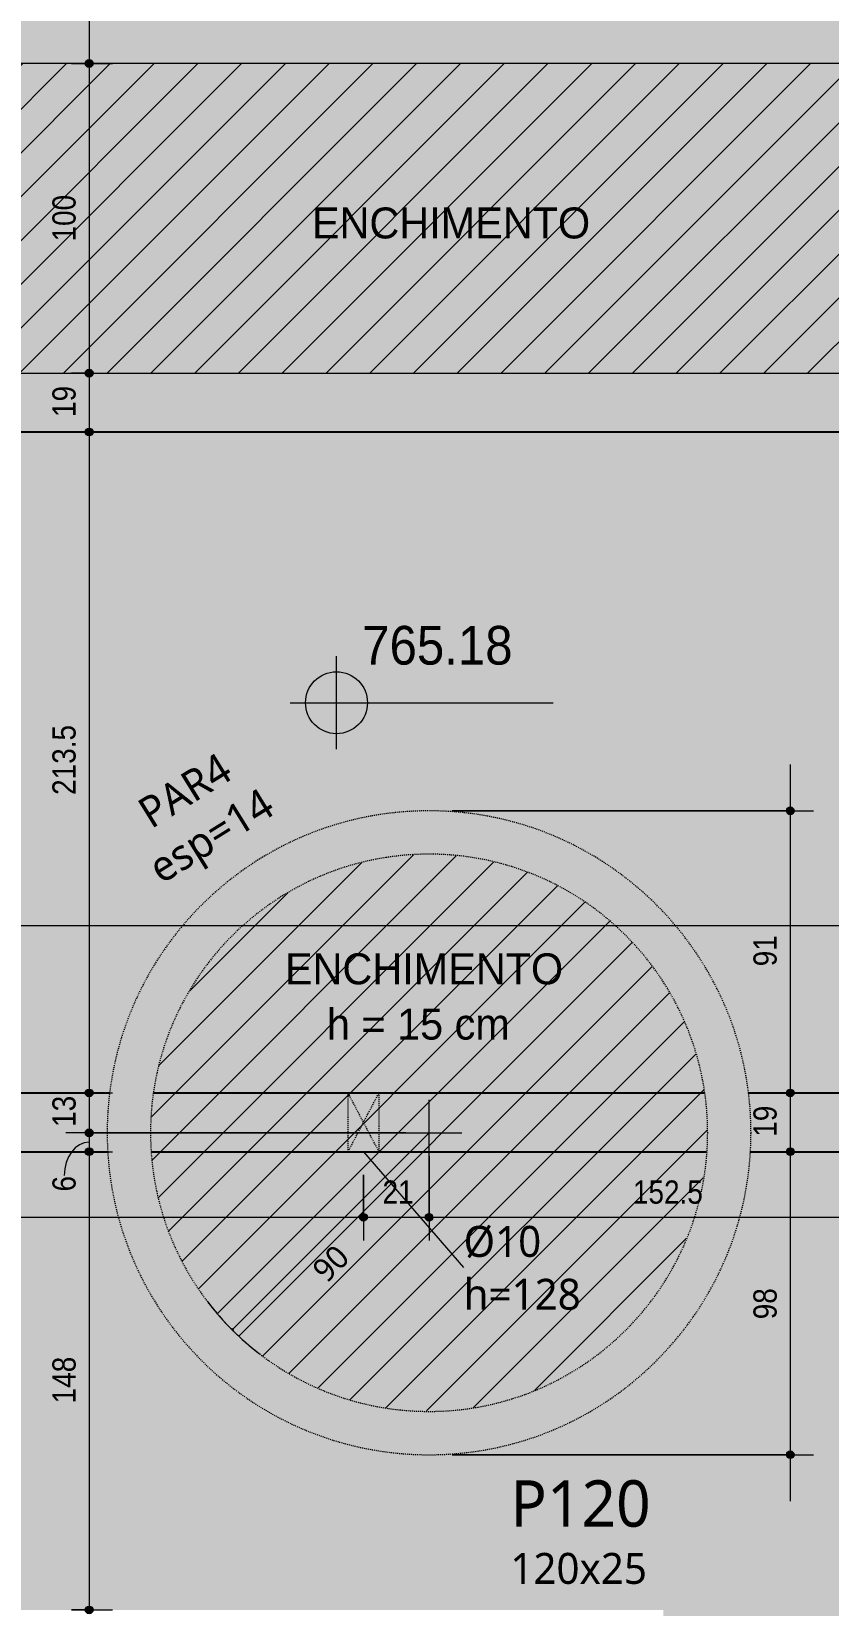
# Model space of a CAD drawing. Header units: centimetres. Extents: x -2136 to 34701, y -1430 to 84208.
# Drawn here: x 1507 to 1765, y 681 to 1190 of the extents above; entities that cross this region are included whole.
import ezdxf

# ---------------------------------------------------------------- set-up
doc = ezdxf.new("R2010")
doc.units = ezdxf.units.CM
for name, pattern in [('Aligning Line', [0.635, 0.3175, -0.3175]), ('Hidden 1_5', [0.22, 0.15, -0.07]), ('Traço', [0.635, 0.3175, -0.3175])]:
    doc.linetypes.add(name, pattern=pattern)
for name, color, linetype, lineweight in [('A-ANNO-DIMS', 7, 'Continuous', 9), ('A-ANNO-DIMS-50', 7, 'Continuous', 9), ('A-DETL', 7, 'Continuous', 18), ('A-DETL-GENF', 7, 'Continuous', 18), ('A-FLOR', 7, 'Continuous', 18), ('A-GENM', 7, 'Continuous', 18), ('A-GENM-HDLN', 7, 'Traço', 18), ('A-GENM-IDEN', 7, 'Continuous', 9), ('G-ANNO-DIMS', 7, 'Continuous', 9), ('G-ANNO-TEXT', 7, 'Continuous', 9), ('S-BEAM', 7, 'Continuous', 18), ('S-COLS-IDEN', 7, 'Continuous', 9)]:
    doc.layers.add(name, color=color, linetype=linetype, lineweight=lineweight)
doc.styles.add('Fira Sans', font='FiraSans-Regular.ttf', dxfattribs={"width": 0.95, "height": 12.5})
doc.styles.add('Fira Sans_1', font='FiraSans-Regular.ttf', dxfattribs={"height": 10})
doc.styles.add('Fira Sans_2', font='FiraSans-Regular.ttf', dxfattribs={"width": 0.9, "height": 7.5})
doc.styles.add('Gadugi', font='gadugi.ttf', dxfattribs={"height": 15})
doc.styles.add('Gadugi_1', font='gadugi.ttf', dxfattribs={"height": 10})
doc.styles.add('Gadugi_3', font='gadugi.ttf', dxfattribs={"height": 7.5})
doc.dimstyles.new('PED_GADUGI_1_5mm', dxfattribs={"dimscale": 30.48, "dimtxt": 7.778718, "dimasz": 0.016404, "dimexe": 0.393701, "dimexo": 0, "dimgap": 0.19685, "dimtad": 1, "dimjust": 3, "dimdec": 1, "dimrnd": 0.5, "dimdsep": 46, "dimtxsty": 'Gadugi_3', "dimblk1": 'OPEN30', "dimblk2": 'OPEN30', "dimsah": 1, "dimcen": 0.09, "dimazin": 0, "dimtfac": 1, "dimtdec": 4, "dimtix": 1, "dimtmove": 0, "dimatfit": 2, "dimfxl": 1, "dimtvp": 1, "dimtolj": 1, "dimtzin": 0, "dimarcsym": 2})
doc.dimstyles.new('PED_R80_1_5mm_ACIMA_As_ESQ__R00', dxfattribs={"dimscale": 30.48, "dimtxt": 10.229846, "dimasz": 0.328084, "dimexe": 0.246063, "dimexo": 0.246063, "dimgap": 0.049213, "dimtad": 1, "dimdec": 1, "dimrnd": 0.5, "dimdsep": 46, "dimtxsty": 'Fira Sans_2', "dimblk1": 'DOTSMALL', "dimblk2": 'DOTSMALL', "dimsah": 1, "dimcen": 0.09, "dimdle": 0.492126, "dimazin": 0, "dimtfac": 1, "dimtdec": 4, "dimtix": 1, "dimtmove": 0, "dimatfit": 3, "dimfxl": 1, "dimtvp": 1, "dimtolj": 1, "dimtzin": 0, "dimarcsym": 2})
doc.dimstyles.new('PED_R80_1_5mm_ACIMA_As_ESQ__R00_1', dxfattribs={"dimscale": 30.48, "dimtxt": 10.229846, "dimasz": 0.328084, "dimexe": 0.246063, "dimexo": 0.246063, "dimgap": 0.049213, "dimtad": 1, "dimdec": 1, "dimrnd": 0.5, "dimdsep": 46, "dimtxsty": 'Fira Sans_2', "dimblk1": 'DOTSMALL', "dimblk2": 'DOTSMALL', "dimsah": 1, "dimcen": 0.09, "dimdle": 0.492126, "dimazin": 0, "dimtfac": 1, "dimtdec": 4, "dimtix": 1, "dimtmove": 1, "dimatfit": 3, "dimfxl": 1, "dimtvp": 1, "dimtolj": 1, "dimtzin": 0, "dimarcsym": 2})
doc.dimstyles.new('PED_R80_1_5mm_ACIMA_As_ESQ__R00_2', dxfattribs={"dimscale": 30.48, "dimtxt": 10.229846, "dimasz": 0.328084, "dimexe": 0.246063, "dimexo": 0.246063, "dimgap": 0.049213, "dimtad": 1, "dimdec": 1, "dimrnd": 0.5, "dimdsep": 46, "dimtxsty": 'Fira Sans_2', "dimblk1": 'DOTSMALL', "dimblk2": 'DOTSMALL', "dimsah": 1, "dimcen": 0.09, "dimdle": 0.492126, "dimazin": 0, "dimtfac": 1, "dimtdec": 4, "dimtix": 1, "dimtmove": 2, "dimatfit": 3, "dimfxl": 1, "dimtvp": 1, "dimtolj": 1, "dimtzin": 0, "dimarcsym": 2})
doc.dimstyles.new('PED_R80_1_5mm_ACIMA_As_ESQ__R00_3', dxfattribs={"dimscale": 30.48, "dimtxt": 10.229846, "dimasz": 0.328084, "dimexe": 0.246063, "dimexo": 0.246063, "dimgap": 0.049213, "dimtad": 1, "dimdec": 1, "dimrnd": 0.5, "dimdsep": 46, "dimtxsty": 'Fira Sans_2', "dimblk1": 'DOTSMALL', "dimblk2": 'DOTSMALL', "dimsah": 1, "dimcen": 0.09, "dimdle": 0.492126, "dimazin": 0, "dimtfac": 1, "dimtdec": 4, "dimtix": 1, "dimtmove": 0, "dimatfit": 3, "dimfxl": 1, "dimtvp": 1, "dimtolj": 1, "dimtzin": 0, "dimarcsym": 2})
doc.dimstyles.new('PED_R80_1_5mm_ACIMA_As_ESQ__R00_4', dxfattribs={"dimscale": 30.48, "dimtxt": 10.229846, "dimasz": 0.328084, "dimexe": 0.246063, "dimexo": 0.246063, "dimgap": 0.049213, "dimtad": 1, "dimdec": 1, "dimrnd": 0.5, "dimdsep": 46, "dimtxsty": 'Fira Sans_2', "dimblk1": 'DOTSMALL', "dimblk2": 'DOTSMALL', "dimsah": 1, "dimcen": 0.09, "dimdle": 0.492126, "dimazin": 0, "dimtfac": 1, "dimtdec": 4, "dimtix": 1, "dimtmove": 0, "dimatfit": 3, "dimfxl": 1, "dimtvp": 1, "dimtolj": 1, "dimtzin": 0, "dimarcsym": 2})
pattern_1 = [(45, (0, 0), (-7.07107, 7.07107), [])]

# ---------------------------------------------------------------- blocks, each defined once
blk = doc.blocks.new('PED_FURO_CIRCULAR_R04_2020 _INSTÂNCIA_ - FURO CIRC-3731945-PL K 100 - FORMA DO 5º PAVIMENTO')
at = {"layer": 'A-GENM-HDLN'}
for p, q in [((5, -9.5), (-5, 9.5)), ((-5, -9.5), (5, 9.5)), ((-5, -9.5), (-5, 9.5)), ((5, 9.5), (5, -9.5))]:
    blk.add_line(p, q, dxfattribs=at)
blk = doc.blocks.new('Elevações de ponto - M_Cota de elevação - Alvo preenchido-10609-PL K 100 - FORMA DO 5º PAVIMENTO')
at = {"layer": 'G-ANNO-DIMS'}
h = blk.add_hatch(color=256, dxfattribs=at)
edge = h.paths.add_edge_path(flags=0)
edge.add_line((0, 0), (-0.2, 0))
edge.add_arc((0, 0), 0.2, 90, 180, ccw=False)
edge.add_line((0, 0.2), (0, 0))
h = blk.add_hatch(color=256, dxfattribs=at)
edge = h.paths.add_edge_path(flags=0)
edge.add_line((0, 0), (0.2, 0))
edge.add_arc((0, 0), 0.2, 270, 360, ccw=False)
edge.add_line((0, -0.2), (0, 0))
for p, q in [((0, -0.3), (0, 0.3)), ((-0.3, 0), (1.4, 0))]:
    blk.add_line(p, q, dxfattribs=at)
blk.add_circle((0, 0), 0.2, dxfattribs=at)
blk = doc.blocks.new('DIMBLOCK151-PL K 100 - FORMA DO 5º PAVIMENTO')
at = {"layer": 'A-ANNO-DIMS-50', "true_color": 0x000032}
h = blk.add_hatch(color=178, dxfattribs=at)
edge = h.paths.add_edge_path(flags=0)
edge.add_arc((1526, 1312.75), 1.25, 0, 360)
h = blk.add_hatch(color=178, dxfattribs=at)
edge = h.paths.add_edge_path(flags=0)
edge.add_arc((1526, 1179.25), 1.25, 0, 360)
at = {"layer": 'A-ANNO-DIMS-50', "color": 178, "true_color": 0x000032}
for p, q in [((1260, 1312.75), (1533.5, 1312.75)), ((1526, 1312.75), (1260, 1312.75)), ((1526, 1312.75), (1526, 1179.25)), ((1520.27, 1179.25), (1533.5, 1179.25)), ((1526, 1179.25), (1520.27, 1179.25))]:
    blk.add_line(p, q, dxfattribs=at)
for centre in [(1526, 1312.75), (1526, 1179.25)]:
    blk.add_circle(centre, 1.25, dxfattribs=at)
at = {"layer": 'A-ANNO-DIMS-50', "color": 0, "insert": (1514.12, 1235.44), "char_height": 7.5, "width": 25.3385, "attachment_point": 1, "rotation": 90, "line_spacing_factor": 1.049215, "style": 'Fira Sans_2'}
blk.add_mtext('133.5', dxfattribs=at)
blk = doc.blocks.new('_DotSmall')
at = {"color": 0, "linetype": 'ByBlock', "const_width": 0.5}
blk.add_lwpolyline([(-0.0625, 0, 1), (0.0625, 0, 1)], format="xyb", close=True, dxfattribs=at)
blk = doc.blocks.new('DIMBLOCK152-PL K 100 - FORMA DO 5º PAVIMENTO')
at = {"layer": 'A-ANNO-DIMS-50', "true_color": 0x000032}
h = blk.add_hatch(color=178, dxfattribs=at)
edge = h.paths.add_edge_path(flags=0)
edge.add_arc((1526, 1179.25), 1.25, 0, 360)
h = blk.add_hatch(color=178, dxfattribs=at)
edge = h.paths.add_edge_path(flags=0)
edge.add_arc((1526, 1079.25), 1.25, 0, 360)
at = {"layer": 'A-ANNO-DIMS-50', "color": 178, "true_color": 0x000032}
for p, q in [((1520.27, 1179.25), (1533.5, 1179.25)), ((1526, 1179.25), (1520.27, 1179.25)), ((1526, 1179.25), (1526, 1079.25)), ((1520.27, 1079.25), (1533.5, 1079.25)), ((1526, 1079.25), (1520.27, 1079.25))]:
    blk.add_line(p, q, dxfattribs=at)
for centre in [(1526, 1179.25), (1526, 1079.25)]:
    blk.add_circle(centre, 1.25, dxfattribs=at)
at = {"layer": 'A-ANNO-DIMS-50', "color": 0, "insert": (1514.12, 1121.77), "char_height": 7.5, "width": 17.9416, "attachment_point": 1, "rotation": 90, "line_spacing_factor": 1.049215, "style": 'Fira Sans_2'}
blk.add_mtext('100', dxfattribs=at)
blk = doc.blocks.new('DIMBLOCK153-PL K 100 - FORMA DO 5º PAVIMENTO')
at = {"layer": 'A-ANNO-DIMS-50', "true_color": 0x000032}
h = blk.add_hatch(color=178, dxfattribs=at)
edge = h.paths.add_edge_path(flags=0)
edge.add_arc((1526, 1079.25), 1.25, 0, 360)
h = blk.add_hatch(color=178, dxfattribs=at)
edge = h.paths.add_edge_path(flags=0)
edge.add_arc((1526, 1060.25), 1.25, 0, 360)
at = {"layer": 'A-ANNO-DIMS-50', "color": 178, "true_color": 0x000032}
for p, q in [((1520.27, 1079.25), (1533.5, 1079.25)), ((1526, 1079.25), (1520.27, 1079.25)), ((1526, 1079.25), (1526, 1060.25)), ((1520.27, 1060.25), (1533.5, 1060.25)), ((1526, 1060.25), (1520.27, 1060.25))]:
    blk.add_line(p, q, dxfattribs=at)
for centre in [(1526, 1079.25), (1526, 1060.25)]:
    blk.add_circle(centre, 1.25, dxfattribs=at)
at = {"layer": 'A-ANNO-DIMS-50', "color": 0, "insert": (1514.12, 1065.09), "char_height": 7.5, "width": 11.1741, "attachment_point": 1, "rotation": 90, "line_spacing_factor": 1.049215, "style": 'Fira Sans_2'}
blk.add_mtext('19', dxfattribs=at)
blk = doc.blocks.new('DIMBLOCK154-PL K 100 - FORMA DO 5º PAVIMENTO')
at = {"layer": 'A-ANNO-DIMS-50', "true_color": 0x000032}
h = blk.add_hatch(color=178, dxfattribs=at)
edge = h.paths.add_edge_path(flags=0)
edge.add_arc((1526, 1060.25), 1.25, 0, 360)
h = blk.add_hatch(color=178, dxfattribs=at)
edge = h.paths.add_edge_path(flags=0)
edge.add_arc((1526, 846.75), 1.25, 0, 360)
at = {"layer": 'A-ANNO-DIMS-50', "color": 178, "true_color": 0x000032}
for p, q in [((1520.27, 1060.25), (1533.5, 1060.25)), ((1526, 1060.25), (1520.27, 1060.25)), ((1526, 1060.25), (1526, 846.75)), ((1520.27, 846.75), (1533.5, 846.75)), ((1526, 846.75), (1520.27, 846.75))]:
    blk.add_line(p, q, dxfattribs=at)
for centre in [(1526, 1060.25), (1526, 846.75)]:
    blk.add_circle(centre, 1.25, dxfattribs=at)
at = {"layer": 'A-ANNO-DIMS-50', "color": 0, "insert": (1514.12, 943.01), "char_height": 7.5, "width": 25.1812, "attachment_point": 1, "rotation": 90, "line_spacing_factor": 1.049215, "style": 'Fira Sans_2'}
blk.add_mtext('213.5', dxfattribs=at)
blk = doc.blocks.new('DIMBLOCK155-PL K 100 - FORMA DO 5º PAVIMENTO')
at = {"layer": 'A-ANNO-DIMS-50', "true_color": 0x000032}
h = blk.add_hatch(color=178, dxfattribs=at)
edge = h.paths.add_edge_path(flags=0)
edge.add_arc((1526, 846.75), 1.25, 0, 360)
h = blk.add_hatch(color=178, dxfattribs=at)
edge = h.paths.add_edge_path(flags=0)
edge.add_arc((1526, 833.87), 1.25, 0, 360)
at = {"layer": 'A-ANNO-DIMS-50', "color": 178, "true_color": 0x000032}
for p, q in [((1520.27, 846.75), (1533.5, 846.75)), ((1526, 846.75), (1520.27, 846.75)), ((1526, 846.75), (1526, 833.87)), ((1628.31, 833.87), (1518.5, 833.87)), ((1526, 833.87), (1628.31, 833.87))]:
    blk.add_line(p, q, dxfattribs=at)
for centre in [(1526, 846.75), (1526, 833.87)]:
    blk.add_circle(centre, 1.25, dxfattribs=at)
at = {"layer": 'A-ANNO-DIMS-50', "color": 0, "insert": (1514.12, 835.78), "char_height": 7.5, "width": 10.8594, "attachment_point": 1, "rotation": 90, "line_spacing_factor": 1.049215, "style": 'Fira Sans_2'}
blk.add_mtext('13', dxfattribs=at)
blk = doc.blocks.new('DIMBLOCK156-PL K 100 - FORMA DO 5º PAVIMENTO')
at = {"layer": 'A-ANNO-DIMS-50', "true_color": 0x000032}
h = blk.add_hatch(color=178, dxfattribs=at)
edge = h.paths.add_edge_path(flags=0)
edge.add_arc((1526, 833.87), 1.25, 0, 360)
h = blk.add_hatch(color=178, dxfattribs=at)
edge = h.paths.add_edge_path(flags=0)
edge.add_arc((1526, 827.75), 1.25, 0, 360)
at = {"layer": 'A-ANNO-DIMS-50', "color": 178, "true_color": 0x000032}
for p, q in [((1628.31, 833.87), (1518.5, 833.87)), ((1526, 833.87), (1526, 827.75)), ((1526, 833.87), (1628.31, 833.87)), ((1520.27, 827.75), (1533.5, 827.75)), ((1526, 827.75), (1520.27, 827.75))]:
    blk.add_line(p, q, dxfattribs=at)
for centre in [(1526, 833.87), (1526, 827.75)]:
    blk.add_circle(centre, 1.25, dxfattribs=at)
blk.add_ellipse((1526, 820.02), major_axis=(0, 10.79), ratio=0.747007, start_param=0, end_param=1.570796, dxfattribs=at)
at = {"layer": 'A-ANNO-DIMS-50', "color": 0, "insert": (1514.12, 814.91), "char_height": 7.5, "width": 6.1379, "attachment_point": 1, "rotation": 90, "line_spacing_factor": 1.049215, "style": 'Fira Sans_2'}
blk.add_mtext('6', dxfattribs=at)
blk = doc.blocks.new('DIMBLOCK157-PL K 100 - FORMA DO 5º PAVIMENTO')
at = {"layer": 'A-ANNO-DIMS-50', "true_color": 0x000032}
h = blk.add_hatch(color=178, dxfattribs=at)
edge = h.paths.add_edge_path(flags=0)
edge.add_arc((1526, 827.75), 1.25, 0, 360)
h = blk.add_hatch(color=178, dxfattribs=at)
edge = h.paths.add_edge_path(flags=0)
edge.add_arc((1526, 679.75), 1.25, 0, 360)
at = {"layer": 'A-ANNO-DIMS-50', "color": 178, "true_color": 0x000032}
for p, q in [((1520.27, 827.75), (1533.5, 827.75)), ((1526, 827.75), (1520.27, 827.75)), ((1526, 827.75), (1526, 679.75)), ((1520.27, 679.75), (1533.5, 679.75)), ((1526, 679.75), (1520.27, 679.75))]:
    blk.add_line(p, q, dxfattribs=at)
for centre in [(1526, 827.75), (1526, 679.75)]:
    blk.add_circle(centre, 1.25, dxfattribs=at)
at = {"layer": 'A-ANNO-DIMS-50', "color": 0, "insert": (1514.12, 746.47), "char_height": 7.5, "width": 17.4694, "attachment_point": 1, "rotation": 90, "line_spacing_factor": 1.049215, "style": 'Fira Sans_2'}
blk.add_mtext('148', dxfattribs=at)
blk = doc.blocks.new('DIMBLOCK437-PL K 100 - FORMA DO 5º PAVIMENTO')
at = {"layer": 'A-ANNO-DIMS-50', "true_color": 0x000032}
h = blk.add_hatch(color=178, dxfattribs=at)
edge = h.paths.add_edge_path(flags=0)
edge.add_arc((1252.5, 900.83), 1.25, 0, 360)
h = blk.add_hatch(color=178, dxfattribs=at)
edge = h.paths.add_edge_path(flags=0)
edge.add_arc((1788.5, 900.83), 1.25, 0, 360)
at = {"layer": 'A-ANNO-DIMS-50', "color": 178, "true_color": 0x000032}
for p, q in [((1252.5, 895.1), (1252.5, 908.33)), ((1788.5, 835.25), (1788.5, 908.33)), ((1252.5, 900.83), (1788.5, 900.83)), ((1252.5, 900.83), (1252.5, 895.1)), ((1788.5, 900.83), (1788.5, 835.25))]:
    blk.add_line(p, q, dxfattribs=at)
for centre in [(1252.5, 900.83), (1788.5, 900.83)]:
    blk.add_circle(centre, 1.25, dxfattribs=at)
at = {"layer": 'A-ANNO-DIMS-50', "color": 0, "insert": (1478.9, 912.72), "char_height": 7.5, "width": 17.7842, "attachment_point": 1, "line_spacing_factor": 1.049215, "style": 'Fira Sans_2'}
blk.add_mtext('536', dxfattribs=at)
blk = doc.blocks.new('DIMBLOCK473-PL K 100 - FORMA DO 5º PAVIMENTO')
at = {"layer": 'A-ANNO-DIMS-50', "true_color": 0x000032}
h = blk.add_hatch(color=178, dxfattribs=at)
edge = h.paths.add_edge_path(flags=0)
edge.add_arc((1252.5, 806.59), 1.25, 0, 360)
h = blk.add_hatch(color=178, dxfattribs=at)
edge = h.paths.add_edge_path(flags=0)
edge.add_arc((1614.62, 806.59), 1.25, 0, 360)
at = {"layer": 'A-ANNO-DIMS-50', "color": 178, "true_color": 0x000032}
for p, q in [((1252.5, 820.25), (1252.5, 799.09)), ((1252.5, 806.59), (1252.5, 820.25)), ((1614.62, 820.25), (1614.62, 799.09)), ((1614.62, 806.59), (1614.62, 820.25)), ((1252.5, 806.59), (1614.62, 806.59))]:
    blk.add_line(p, q, dxfattribs=at)
for centre in [(1252.5, 806.59), (1614.62, 806.59)]:
    blk.add_circle(centre, 1.25, dxfattribs=at)
at = {"layer": 'A-ANNO-DIMS-50', "color": 0, "insert": (1426.21, 818.47), "char_height": 7.5, "width": 17.6268, "attachment_point": 1, "line_spacing_factor": 1.049215, "style": 'Fira Sans_2'}
blk.add_mtext('362', dxfattribs=at)
blk = doc.blocks.new('DIMBLOCK474-PL K 100 - FORMA DO 5º PAVIMENTO')
at = {"layer": 'A-ANNO-DIMS-50', "true_color": 0x000032}
h = blk.add_hatch(color=178, dxfattribs=at)
edge = h.paths.add_edge_path(flags=0)
edge.add_arc((1614.62, 806.59), 1.25, 0, 360)
h = blk.add_hatch(color=178, dxfattribs=at)
edge = h.paths.add_edge_path(flags=0)
edge.add_arc((1635.81, 806.59), 1.25, 0, 360)
at = {"layer": 'A-ANNO-DIMS-50', "color": 178, "true_color": 0x000032}
for p, q in [((1635.81, 826.37), (1635.81, 799.09)), ((1635.81, 806.59), (1635.81, 826.37)), ((1614.62, 820.25), (1614.62, 799.09)), ((1614.62, 806.59), (1614.62, 820.25)), ((1614.62, 806.59), (1635.81, 806.59))]:
    blk.add_line(p, q, dxfattribs=at)
for centre in [(1614.62, 806.59), (1635.81, 806.59)]:
    blk.add_circle(centre, 1.25, dxfattribs=at)
at = {"layer": 'A-ANNO-DIMS-50', "color": 0, "insert": (1620.76, 818.47), "char_height": 7.5, "width": 10.702, "attachment_point": 1, "line_spacing_factor": 1.049215, "style": 'Fira Sans_2'}
blk.add_mtext('21', dxfattribs=at)
blk = doc.blocks.new('DIMBLOCK475-PL K 100 - FORMA DO 5º PAVIMENTO')
at = {"layer": 'A-ANNO-DIMS-50', "true_color": 0x000032}
h = blk.add_hatch(color=178, dxfattribs=at)
edge = h.paths.add_edge_path(flags=0)
edge.add_arc((1635.81, 806.59), 1.25, 0, 360)
h = blk.add_hatch(color=178, dxfattribs=at)
edge = h.paths.add_edge_path(flags=0)
edge.add_arc((1788.5, 806.59), 1.25, 0, 360)
at = {"layer": 'A-ANNO-DIMS-50', "color": 178, "true_color": 0x000032}
for p, q in [((1635.81, 826.37), (1635.81, 799.09)), ((1635.81, 806.59), (1635.81, 826.37)), ((1788.5, 800.86), (1788.5, 814.09)), ((1635.81, 806.59), (1788.5, 806.59)), ((1788.5, 806.59), (1788.5, 800.86))]:
    blk.add_line(p, q, dxfattribs=at)
for centre in [(1635.81, 806.59), (1788.5, 806.59)]:
    blk.add_circle(centre, 1.25, dxfattribs=at)
at = {"layer": 'A-ANNO-DIMS-50', "color": 0, "insert": (1701.66, 818.47), "char_height": 7.5, "width": 25.1812, "attachment_point": 1, "line_spacing_factor": 1.049215, "style": 'Fira Sans_2'}
blk.add_mtext('152.5', dxfattribs=at)
blk = doc.blocks.new('DIMBLOCK593-PL K 100 - FORMA DO 5º PAVIMENTO')
at = {"layer": 'A-ANNO-DIMS-50', "true_color": 0x000032}
h = blk.add_hatch(color=178, dxfattribs=at)
edge = h.paths.add_edge_path(flags=0)
edge.add_arc((1752.48, 937.87), 1.25, 0, 360)
h = blk.add_hatch(color=178, dxfattribs=at)
edge = h.paths.add_edge_path(flags=0)
edge.add_arc((1752.48, 846.75), 1.25, 0, 360)
at = {"layer": 'A-ANNO-DIMS-50', "color": 178, "true_color": 0x000032}
for p, q in [((1752.48, 952.87), (1752.48, 846.75)), ((1643.31, 937.87), (1759.98, 937.87)), ((1752.48, 937.87), (1643.31, 937.87)), ((1746.75, 846.75), (1759.98, 846.75)), ((1752.48, 846.75), (1746.75, 846.75))]:
    blk.add_line(p, q, dxfattribs=at)
for centre in [(1752.48, 937.87), (1752.48, 846.75)]:
    blk.add_circle(centre, 1.25, dxfattribs=at)
at = {"layer": 'A-ANNO-DIMS-50', "color": 0, "insert": (1740.59, 887.65), "char_height": 7.5, "width": 11.1741, "attachment_point": 1, "rotation": 90, "line_spacing_factor": 1.049215, "style": 'Fira Sans_2'}
blk.add_mtext('91', dxfattribs=at)
blk = doc.blocks.new('DIMBLOCK594-PL K 100 - FORMA DO 5º PAVIMENTO')
at = {"layer": 'A-ANNO-DIMS-50', "true_color": 0x000032}
h = blk.add_hatch(color=178, dxfattribs=at)
edge = h.paths.add_edge_path(flags=0)
edge.add_arc((1752.48, 846.75), 1.25, 0, 360)
h = blk.add_hatch(color=178, dxfattribs=at)
edge = h.paths.add_edge_path(flags=0)
edge.add_arc((1752.48, 827.75), 1.25, 0, 360)
at = {"layer": 'A-ANNO-DIMS-50', "color": 178, "true_color": 0x000032}
for p, q in [((1746.75, 846.75), (1759.98, 846.75)), ((1752.48, 846.75), (1746.75, 846.75)), ((1752.48, 846.75), (1752.48, 827.75)), ((1746.75, 827.75), (1759.98, 827.75)), ((1752.48, 827.75), (1746.75, 827.75))]:
    blk.add_line(p, q, dxfattribs=at)
for centre in [(1752.48, 846.75), (1752.48, 827.75)]:
    blk.add_circle(centre, 1.25, dxfattribs=at)
at = {"layer": 'A-ANNO-DIMS-50', "color": 0, "insert": (1740.59, 832.59), "char_height": 7.5, "width": 11.1741, "attachment_point": 1, "rotation": 90, "line_spacing_factor": 1.049215, "style": 'Fira Sans_2'}
blk.add_mtext('19', dxfattribs=at)
blk = doc.blocks.new('DIMBLOCK595-PL K 100 - FORMA DO 5º PAVIMENTO')
at = {"layer": 'A-ANNO-DIMS-50', "true_color": 0x000032}
h = blk.add_hatch(color=178, dxfattribs=at)
edge = h.paths.add_edge_path(flags=0)
edge.add_arc((1752.48, 827.75), 1.25, 0, 360)
h = blk.add_hatch(color=178, dxfattribs=at)
edge = h.paths.add_edge_path(flags=0)
edge.add_arc((1752.48, 729.87), 1.25, 0, 360)
at = {"layer": 'A-ANNO-DIMS-50', "color": 178, "true_color": 0x000032}
for p, q in [((1746.75, 827.75), (1759.98, 827.75)), ((1752.48, 827.75), (1746.75, 827.75)), ((1752.48, 827.75), (1752.48, 714.87)), ((1643.31, 729.87), (1759.98, 729.87)), ((1752.48, 729.87), (1643.31, 729.87))]:
    blk.add_line(p, q, dxfattribs=at)
for centre in [(1752.48, 827.75), (1752.48, 729.87)]:
    blk.add_circle(centre, 1.25, dxfattribs=at)
at = {"layer": 'A-ANNO-DIMS-50', "color": 0, "insert": (1740.59, 773.63), "char_height": 7.5, "width": 12.4332, "attachment_point": 1, "rotation": 90, "line_spacing_factor": 1.049215, "style": 'Fira Sans_2'}
blk.add_mtext('98', dxfattribs=at)
blk = doc.blocks.new('DIMBLOCK603-PL K 100 - FORMA DO 5º PAVIMENTO')
at = {"layer": 'A-ANNO-DIMS-50'}
for p, q in [((1635.81, 823.26), (1635.81, 844.47)), ((1635.81, 833.87), (1572.18, 770.22)), ((1625.2, 833.86), (1646.42, 833.87))]:
    blk.add_line(p, q, dxfattribs=at)
at = {"layer": 'A-ANNO-DIMS-50', "lineweight": 35}
for q in [(1572.44, 770.67), (1572.63, 770.48)]:
    blk.add_line((1572.18, 770.22), q, dxfattribs=at)
at = {"layer": 'A-ANNO-DIMS-50'}
blk.add_arc((1635.81, 833.87), 90, 217.3677, 232.6466, dxfattribs=at)
at = {"layer": 'A-ANNO-DIMS-50', "color": 0, "insert": (1597.42, 790.4), "char_height": 7.5, "width": 13.7722, "attachment_point": 1, "rotation": 45.0072, "line_spacing_factor": 1.02016, "style": 'Gadugi_3'}
blk.add_mtext('90', dxfattribs=at)
blk = doc.blocks.new('_Open30')
at = {"color": 0, "linetype": 'ByBlock', "lineweight": -2}
for p, q in [((-1, 0.3), (0, 0)), ((0, 0), (-1, -0.3)), ((0, 0), (-1, 0))]:
    blk.add_line(p, q, dxfattribs=at)

msp = doc.modelspace()

# ---------------------------------------------------------------- hatches: boundary and pattern name
at = {"layer": 'A-DETL-GENF', "true_color": 0x48b948}
h = msp.add_hatch(dxfattribs=at)
h.set_pattern_fill('FP_3', color=95, style=0, pattern_type=2)
h.set_pattern_definition(pattern_1)
h.paths.add_polyline_path([(1151.25, 1079.25), (1788.5, 1079.25), (1788.5, 1179.25), (1083.93, 1179.25), (1094.4, 1172.48), (1104.21, 1164.79), (1113.3, 1156.26), (1121.58, 1146.95), (1129, 1136.93), (1135.49, 1126.29), (1141, 1115.11), (1145.49, 1103.48), (1148.91, 1091.49), (1149.47, 1088.56)], flags=0)
at = {"layer": 'A-DETL-GENF', "true_color": 0x00bcb8}
h = msp.add_hatch(color=132, dxfattribs=at)
h.paths.add_polyline_path([(1641.44, 730.02), (1652.64, 731.24), (1663.63, 733.66), (1674.31, 737.25), (1684.53, 741.98), (1694.17, 747.79), (1703.14, 754.6), (1711.31, 762.34), (1718.61, 770.93), (1724.92, 780.25), (1730.2, 790.2), (1734.37, 800.66), (1737.38, 811.51), (1739.2, 822.62), (1739.81, 833.87), (1739.2, 845.11), (1737.38, 856.22), (1734.37, 867.07), (1730.2, 877.53), (1724.92, 887.48), (1718.61, 896.8), (1711.31, 905.39), (1703.14, 913.13), (1694.17, 919.95), (1684.53, 925.75), (1674.31, 930.48), (1663.63, 934.07), (1652.64, 936.5), (1641.44, 937.71), (1630.18, 937.71), (1618.99, 936.5), (1607.99, 934.07), (1597.32, 930.48), (1587.1, 925.75), (1577.45, 919.95), (1568.48, 913.13), (1560.31, 905.39), (1553.02, 896.8), (1546.7, 887.48), (1541.42, 877.53), (1537.26, 867.07), (1534.24, 856.22), (1532.42, 845.11), (1531.81, 833.87), (1532.42, 822.62), (1534.24, 811.51), (1537.26, 800.66), (1541.42, 790.2), (1546.7, 780.25), (1553.02, 770.93), (1560.31, 762.34), (1568.48, 754.6), (1577.45, 747.79), (1587.1, 741.98), (1597.32, 737.25), (1607.99, 733.66), (1618.99, 731.24), (1630.18, 730.02), (1640.72, 730.02)], flags=0)
h.paths.add_polyline_path([(1641.04, 744.02), (1630.58, 744.02), (1620.18, 745.23), (1610, 747.65), (1600.16, 751.23), (1590.81, 755.92), (1582.07, 761.67), (1574.05, 768.4), (1566.87, 776.01), (1560.62, 784.41), (1555.38, 793.47), (1551.24, 803.08), (1548.24, 813.11), (1546.42, 823.42), (1545.81, 833.87), (1546.42, 844.31), (1548.24, 854.62), (1551.24, 864.65), (1555.38, 874.26), (1560.62, 883.32), (1566.87, 891.72), (1574.05, 899.33), (1582.07, 906.06), (1590.81, 911.81), (1600.16, 916.51), (1610, 920.08), (1620.18, 922.5), (1630.58, 923.71), (1641.04, 923.71), (1651.44, 922.5), (1661.62, 920.08), (1671.46, 916.51), (1680.81, 911.81), (1689.56, 906.06), (1697.57, 899.33), (1704.76, 891.72), (1711.01, 883.32), (1716.24, 874.26), (1720.38, 864.65), (1723.39, 854.62), (1725.2, 844.31), (1725.81, 833.87), (1725.2, 823.42), (1723.39, 813.11), (1720.38, 803.08), (1716.24, 793.47), (1711.01, 784.41), (1704.76, 776.01), (1697.49, 768.34), (1689.56, 761.67), (1680.81, 755.92), (1671.46, 751.23), (1661.62, 747.65), (1651.44, 745.23)], flags=0)
at = {"layer": 'A-DETL-GENF', "true_color": 0x48b948}
h = msp.add_hatch(dxfattribs=at)
h.set_pattern_fill('FP_3', color=95, style=0, pattern_type=2)
h.set_pattern_definition(pattern_1)
h.paths.add_polyline_path([(1640.72, 744.02), (1641.44, 744.06), (1651.44, 745.23), (1661.62, 747.65), (1671.46, 751.23), (1680.81, 755.92), (1689.56, 761.67), (1697.57, 768.4), (1704.76, 776.01), (1711.01, 784.41), (1716.24, 793.47), (1720.38, 803.08), (1723.39, 813.11), (1725.2, 823.42), (1725.81, 833.87), (1725.2, 844.31), (1723.39, 854.62), (1720.38, 864.65), (1716.24, 874.26), (1711.01, 883.32), (1704.76, 891.72), (1697.57, 899.33), (1689.56, 906.06), (1680.81, 911.81), (1671.46, 916.51), (1661.62, 920.08), (1651.44, 922.5), (1640.72, 923.71), (1630.18, 923.67), (1620.18, 922.5), (1610, 920.08), (1600.16, 916.51), (1590.81, 911.81), (1582.07, 906.06), (1574.05, 899.33), (1566.87, 891.72), (1560.62, 883.32), (1555.38, 874.26), (1551.24, 864.65), (1548.24, 854.62), (1546.42, 844.31), (1545.81, 833.87), (1546.42, 823.42), (1548.24, 813.11), (1551.24, 803.08), (1555.38, 793.47), (1560.62, 784.41), (1566.87, 776.01), (1574.13, 768.34), (1582.07, 761.67), (1590.81, 755.92), (1600.16, 751.23), (1610, 747.65), (1620.18, 745.23), (1630.58, 744.02)], flags=0)
at = {"layer": 'A-FLOR', "true_color": 0xccffcc}
msp.add_hatch(color=254, dxfattribs=at).paths.add_polyline_path([(1252.5, 1079.25), (1788.5, 1079.25), (1788.5, 1403.75), (1252.5, 1403.75), (1252.5, 1091.49)], flags=0)
at = {"layer": 'A-FLOR', "true_color": 0xfcd5b4}
h = msp.add_hatch(color=254, dxfattribs=at)
h.paths.add_polyline_path([(1252.5, 846.75), (1532.69, 846.75), (1534.24, 856.22), (1537.26, 867.07), (1541.42, 877.53), (1546.7, 887.48), (1553.02, 896.8), (1560.51, 905.58), (1568.48, 913.13), (1577.45, 919.95), (1587.1, 925.75), (1597.32, 930.48), (1607.99, 934.07), (1618.99, 936.5), (1630.58, 937.71), (1641.44, 937.71), (1652.64, 936.5), (1663.63, 934.07), (1674.31, 930.48), (1684.53, 925.75), (1694.17, 919.95), (1703.14, 913.13), (1711.31, 905.39), (1718.61, 896.8), (1724.92, 887.48), (1730.2, 877.53), (1734.37, 867.07), (1737.38, 856.22), (1738.93, 846.75), (1788.5, 846.75), (1788.5, 1060.25), (1252.5, 1060.25), (1252.5, 937.75)], flags=0)
h.paths.add_polyline_path([(1596.44, 846.75), (1724.77, 846.75), (1723.39, 854.62), (1720.38, 864.65), (1716.24, 874.26), (1711.01, 883.32), (1704.76, 891.72), (1697.57, 899.33), (1689.56, 906.06), (1680.81, 911.81), (1671.46, 916.51), (1661.62, 920.08), (1651.44, 922.5), (1640.72, 923.71), (1630.18, 923.67), (1620.18, 922.5), (1610, 920.08), (1600.16, 916.51), (1590.81, 911.81), (1582.07, 906.06), (1574.05, 899.33), (1566.87, 891.72), (1560.62, 883.32), (1555.38, 874.26), (1551.24, 864.65), (1548.24, 854.62), (1546.85, 846.75), (1589.43, 846.75)], flags=0)
h = msp.add_hatch(color=254, dxfattribs=at)
h.paths.add_polyline_path([(1076.55, 673.75), (1116.5, 673.75), (1116.5, 684.75), (1276.5, 684.75), (1276.5, 679.75), (1711.5, 679.75), (1711.5, 673.75), (1788.5, 673.75), (1788.5, 827.75), (1739.48, 827.75), (1739.19, 822.54), (1737.38, 811.51), (1734.37, 800.66), (1730.2, 790.2), (1724.92, 780.25), (1718.61, 770.93), (1711.31, 762.34), (1703.14, 754.6), (1693.94, 747.65), (1684.53, 741.98), (1674.31, 737.25), (1663.63, 733.66), (1652.64, 731.24), (1641.04, 730.02), (1630.18, 730.02), (1618.99, 731.24), (1607.99, 733.66), (1597.32, 737.25), (1587.1, 741.98), (1577.45, 747.79), (1568.48, 754.6), (1560.31, 762.34), (1553.02, 770.93), (1546.7, 780.25), (1541.42, 790.2), (1537.26, 800.66), (1534.24, 811.51), (1532.42, 822.62), (1532.14, 827.75), (-506.82, 827.75), (-513.31, 821.01), (-524.39, 811.3), (-536.25, 802.56), (-548.81, 794.86), (-561.98, 788.25), (-575.66, 782.77), (-589.76, 778.47), (-604.16, 775.38), (-618.78, 773.52), (-633.5, 772.91), (-648.22, 773.54), (-662.84, 775.41), (-677.24, 778.51), (-691.33, 782.83), (-705, 788.31), (-718.56, 795.18), (-730.72, 802.65), (-742.57, 811.4), (-753.65, 821.12), (-760.02, 827.75), (-1787.5, 827.75), (-1787.5, 673.75), (-1662, 673.75), (-1662, 679.75), (-1383.5, 679.75), (-1383.5, 684.75), (-1115.5, 684.75), (-1115.5, 673.75), (962.5, 673.75)], flags=0)
h.paths.add_polyline_path([(1630.58, 744.02), (1641.44, 744.06), (1651.44, 745.23), (1661.62, 747.65), (1671.46, 751.23), (1680.81, 755.92), (1689.56, 761.67), (1697.57, 768.4), (1704.76, 776.01), (1711.01, 784.41), (1716.24, 793.47), (1720.38, 803.08), (1723.39, 813.11), (1725.2, 823.42), (1725.46, 827.75), (1546.17, 827.75), (1546.42, 823.42), (1548.24, 813.11), (1551.4, 802.71), (1555.38, 793.47), (1560.62, 784.41), (1566.87, 776.01), (1574.13, 768.34), (1582.07, 761.67), (1590.81, 755.92), (1600.16, 751.23), (1610, 747.65), (1620.18, 745.23), (1630.18, 744.06)], flags=0)
h.paths.add_polyline_path([(-633.42, 786.91), (-619.47, 787.51), (-605.63, 789.34), (-592.01, 792.36), (-578.7, 796.55), (-565.8, 801.9), (-553.42, 808.34), (-541.5, 815.95), (-530.57, 824.34), (-526.85, 827.75), (-739.93, 827.69), (-736.26, 824.34), (-725.19, 815.84), (-713.42, 808.34), (-701.04, 801.9), (-688.14, 796.55), (-674.83, 792.36), (-661.2, 789.34), (-647.36, 787.51), (-633.5, 786.91)], flags=0)
at = {"layer": 'S-BEAM', "true_color": 0xffccff}
msp.add_hatch(color=7, dxfattribs=at).paths.add_polyline_path([(1788.5, 1060.25), (1788.5, 1079.25), (1252.5, 1079.25), (1252.5, 1060.25), (1692.01, 1060.25)], flags=0)
at = {"layer": 'S-BEAM', "true_color": 0xfcd5b4}
h = msp.add_hatch(color=254, dxfattribs=at)
h.paths.add_polyline_path([(1252.5, 827.75), (1532.14, 827.75), (1531.81, 833.87), (1532.42, 845.11), (1532.69, 846.75), (1252.5, 846.75)], flags=0)
h.paths.add_polyline_path([(1546.42, 827.75), (1725.46, 827.75), (1725.81, 833.87), (1725.2, 844.31), (1724.77, 846.75), (1546.85, 846.75), (1546.42, 844.31), (1545.81, 833.87), (1546.17, 827.75)], flags=0)
h.paths.add_polyline_path([(1897.16, 827.75), (1943.5, 827.75), (1943.5, 846.75), (1738.93, 846.75), (1739.2, 845.11), (1739.81, 833.87), (1739.48, 827.75), (1807.5, 827.75)], flags=0)

# ---------------------------------------------------------------- linework, layer by layer
at = {"layer": 'A-DETL', "linetype": 'Hidden 1_5'}
for p, q in [((1788.5, 1179.25), (1083.93, 1179.25)), ((1151.25, 1079.25), (1788.5, 1079.25))]:
    msp.add_line(p, q, dxfattribs=at)
at = {"layer": 'A-DETL'}
msp.add_line((1635.81, 833.87), (1636.81, 833.87), dxfattribs=at)
at = {"layer": 'A-DETL', "linetype": 'Aligning Line'}
for radius, start, end in [(104, 360, 180), (90, 0, 180), (104, 180, 360), (90, 180, 0)]:
    msp.add_arc((1635.81, 833.87), radius, start, end, dxfattribs=at)
at = {"layer": 'A-GENM-IDEN'}
msp.add_line((1614.62, 827.75), (1646.96, 790.35), dxfattribs=at)
at = {"layer": 'S-BEAM', "lineweight": 25}
for p, q in [((1252.5, 1060.25), (1788.5, 1060.25)), ((1252.5, 846.75), (1532.69, 846.75)), ((1546.85, 846.75), (1724.77, 846.75)), ((1738.93, 846.75), (1788.5, 846.75)), ((1252.5, 827.75), (1532.14, 827.75)), ((1546.17, 827.75), (1725.46, 827.75)), ((1739.48, 827.75), (1788.5, 827.75))]:
    msp.add_line(p, q, dxfattribs=at)

# ---------------------------------------------------------------- block references
at = {"layer": 'A-GENM', "linetype": 'Traço'}
msp.add_blockref('PED_FURO_CIRCULAR_R04_2020 _INSTÂNCIA_ - FURO CIRC-3731945-PL K 100 - FORMA DO 5º PAVIMENTO', (1614.62, 837.25), dxfattribs=at)
at = {"layer": 'G-ANNO-DIMS', "xscale": 49.99999999999998, "yscale": 49.99999999999998, "zscale": 49.99999999999998}
msp.add_blockref('Elevações de ponto - M_Cota de elevação - Alvo preenchido-10609-PL K 100 - FORMA DO 5º PAVIMENTO', (1605.9, 972.79), dxfattribs=at)

# ---------------------------------------------------------------- texts
at = {"layer": 'A-GENM-IDEN', "char_height": 10, "attachment_point": 1, "style": 'Gadugi_1'}
for s, insert, width in [('Ø10', (1646.96, 803.78), 31.2658), ('h=128', (1646.96, 786.71), 48.9029)]:
    msp.add_mtext(s, dxfattribs=dict(at, insert=insert, width=width))
at = {"layer": 'G-ANNO-DIMS', "insert": (1614.21, 997.6), "char_height": 12.5, "width": 56.2613, "attachment_point": 1, "line_spacing_factor": 1.049215, "style": 'Fira Sans'}
msp.add_mtext('765.18', dxfattribs=at)
at = {"layer": 'G-ANNO-TEXT', "char_height": 10, "attachment_point": 1, "style": 'Fira Sans_1'}
for s, insert, width in [('ENCHIMENTO ', (1597.96, 1132.76), 110.232), ('ENCHIMENTO ', (1589.24, 891.83), 110.232), ('h = 15 cm', (1602.8, 873.97), 74.9578)]:
    msp.add_mtext(s, dxfattribs=dict(at, insert=insert, width=width))
at = {"layer": 'G-ANNO-TEXT', "char_height": 10, "attachment_point": 1, "rotation": 31.8017, "style": 'Gadugi_1'}
for s, insert, width in [('PAR4', (1540.73, 940.35), 40.4852), ('esp=14', (1543.99, 922.52), 56.1181)]:
    msp.add_mtext(s, dxfattribs=dict(at, insert=insert, width=width))
at = {"layer": 'S-COLS-IDEN', "attachment_point": 1}
for s, insert, char_height, width, style in [('P120', (1662.06, 721.62), 15, 56.519, 'Gadugi'), ('120x25', (1662.06, 698.16), 10, 54.1139, 'Gadugi_1')]:
    msp.add_mtext(s, dxfattribs=dict(at, insert=insert, char_height=char_height, width=width, style=style))

# ---------------------------------------------------------------- dimensions: what is measured, and where the dimension line sits
at = {"layer": 'A-ANNO-DIMS', "color": 178, "true_color": 0x000032}
for base, p1, p2, dimstyle, override, picture, middle in [((1526, 1179.25), (1252.5, 1312.75), (1527.77, 1179.25), 'PED_R80_1_5mm_ACIMA_As_ESQ__R00', {"dimpost": '<>', "dimfxl": 305.934594}, 'DIMBLOCK151-PL K 100 - FORMA DO 5º PAVIMENTO', (1520.69, 1246)), ((1526, 1079.25), (1527.77, 1179.25), (1527.77, 1079.25), 'PED_R80_1_5mm_ACIMA_As_ESQ__R00', {"dimpost": '<>', "dimfxl": 100}, 'DIMBLOCK152-PL K 100 - FORMA DO 5º PAVIMENTO', (1520.69, 1129.25)), ((1526, 1060.25), (1527.77, 1079.25), (1527.77, 1060.25), 'PED_R80_1_5mm_ACIMA_As_ESQ__R00', {"dimpost": '<>', "dimfxl": 19}, 'DIMBLOCK153-PL K 100 - FORMA DO 5º PAVIMENTO', (1520.63, 1069.75)), ((1526, 846.75), (1527.77, 1060.25), (1527.77, 846.75), 'PED_R80_1_5mm_ACIMA_As_ESQ__R00', {"dimpost": '<>', "dimfxl": 213.499999}, 'DIMBLOCK154-PL K 100 - FORMA DO 5º PAVIMENTO', (1520.69, 953.5)), ((1752.48, 846.75), (1635.81, 937.87), (1754.25, 846.75), 'PED_R80_1_5mm_ACIMA_As_ESQ__R00_4', {"dimpost": '<>', "dimfxl": 149.429303}, 'DIMBLOCK593-PL K 100 - FORMA DO 5º PAVIMENTO', (1747.11, 892.31)), ((1526, 833.87), (1527.77, 846.75), (1635.81, 833.87), 'PED_R80_1_5mm_ACIMA_As_ESQ__R00', {"dimpost": '<>', "dimfxl": 108.806704}, 'DIMBLOCK155-PL K 100 - FORMA DO 5º PAVIMENTO', (1520.69, 840.31)), ((1752.48, 827.75), (1754.25, 846.75), (1754.25, 827.75), 'PED_R80_1_5mm_ACIMA_As_ESQ__R00_4', {"dimpost": '<>', "dimfxl": 19}, 'DIMBLOCK594-PL K 100 - FORMA DO 5º PAVIMENTO', (1747.11, 837.25)), ((1526, 679.75), (1527.77, 827.75), (1527.77, 679.75), 'PED_R80_1_5mm_ACIMA_As_ESQ__R00', {"dimpost": '<>', "dimfxl": 148}, 'DIMBLOCK157-PL K 100 - FORMA DO 5º PAVIMENTO', (1520.69, 753.75)), ((1752.48, 729.87), (1754.25, 827.75), (1635.81, 729.87), 'PED_R80_1_5mm_ACIMA_As_ESQ__R00_4', {"dimpost": '<>', "dimfxl": 153.650261}, 'DIMBLOCK595-PL K 100 - FORMA DO 5º PAVIMENTO', (1747.11, 778.81))]:
    dim = msp.add_linear_dim(base=base, p1=p1, p2=p2, angle=90, dimstyle=dimstyle, override=override, dxfattribs=at)
    dim.commit()
    dim.dimension.update_dxf_attribs({"geometry": picture, "text_midpoint": middle})
dim = msp.add_linear_dim(base=(1788.5, 900.83), p1=(1252.5, 902.6), p2=(1788.5, 827.75), dimstyle='PED_R80_1_5mm_ACIMA_As_ESQ__R00_2', override={"dimpost": '<>', "dimfxl": 541.200748}, dxfattribs=at)
dim.commit()
dim.dimension.update_dxf_attribs({"geometry": 'DIMBLOCK437-PL K 100 - FORMA DO 5º PAVIMENTO', "text_midpoint": (1487.8, 907.72), "dimtype": 160})
at = {"layer": 'A-ANNO-DIMS'}
dim = msp.add_radius_dim(center=(1635.81, 833.87), mpoint=(1572.18, 770.22), dimstyle='PED_GADUGI_1_5mm', override={"dimpost": '<>'}, dxfattribs=at)
dim.commit()
dim.dimension.update_dxf_attribs({"geometry": 'DIMBLOCK603-PL K 100 - FORMA DO 5º PAVIMENTO', "text_midpoint": (1597.19, 809.2)})
at = {"layer": 'A-ANNO-DIMS', "color": 178, "true_color": 0x000032}
dim = msp.add_linear_dim(base=(1526, 827.75), p1=(1635.81, 833.87), p2=(1527.77, 827.75), angle=90, dimstyle='PED_R80_1_5mm_ACIMA_As_ESQ__R00_1', override={"dimpost": '<>', "dimfxl": 108.214109}, dxfattribs=at)
dim.commit()
dim.dimension.update_dxf_attribs({"geometry": 'DIMBLOCK156-PL K 100 - FORMA DO 5º PAVIMENTO', "text_midpoint": (1519.12, 817.98), "dimtype": 160, "text_rotation": 90})
for base, p1, p2, override, picture, middle in [((1635.81, 806.59), (1614.62, 827.75), (1635.81, 833.87), {"dimpost": '<>', "dimfxl": 22.058495}, 'DIMBLOCK474-PL K 100 - FORMA DO 5º PAVIMENTO', (1625.21, 811.84)), ((1788.5, 806.59), (1635.81, 833.87), (1788.5, 808.36), {"dimpost": '<>', "dimfxl": 154.804936}, 'DIMBLOCK475-PL K 100 - FORMA DO 5º PAVIMENTO', (1712.16, 811.9)), ((1614.62, 806.59), (1252.5, 827.75), (1614.62, 827.75), {"dimpost": '<>', "dimfxl": 362.117664}, 'DIMBLOCK473-PL K 100 - FORMA DO 5º PAVIMENTO', (1433.56, 811.9))]:
    dim = msp.add_linear_dim(base=base, p1=p1, p2=p2, dimstyle='PED_R80_1_5mm_ACIMA_As_ESQ__R00_3', override=override, dxfattribs=at)
    dim.commit()
    dim.dimension.update_dxf_attribs({"geometry": picture, "text_midpoint": middle})

doc.saveas('drawing.dxf')
